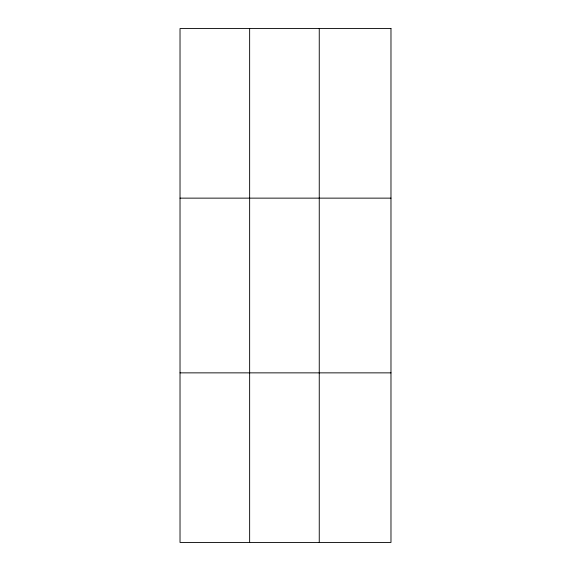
<?xml version="1.0" encoding="UTF-8"?>
<svg xmlns="http://www.w3.org/2000/svg" width="571" height="571" viewBox="0 0 571 571"><rect width="100%" height="100%" fill="white"/><g stroke="black" fill="none" stroke-linecap="round" stroke-linejoin="round"><path stroke-width="0.86" d="M249.641 28.55L249.641 542.45M319.253 28.55L319.253 542.45M180.022 198.137L390.978 198.137M180.022 372.863L390.978 372.863M390.978 28.55L390.978 542.45L180.022 542.45L180.022 28.55L390.978 28.55"/></g></svg>
